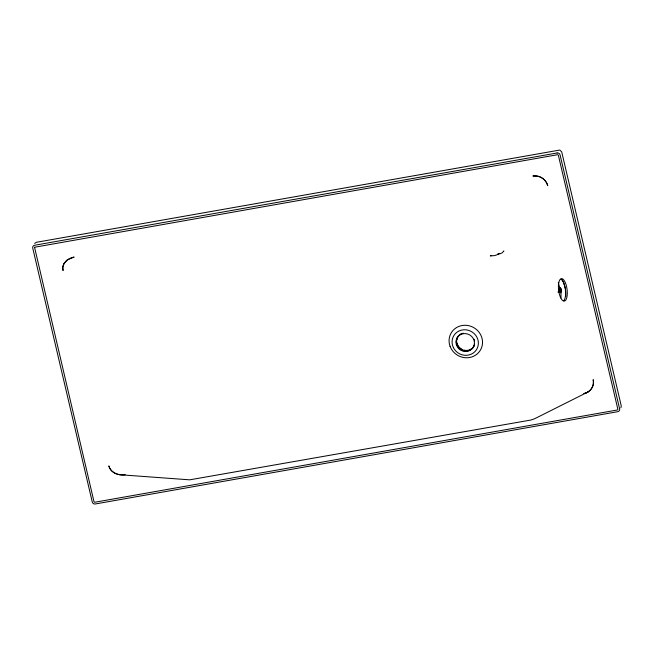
<?xml version="1.0" encoding="UTF-8"?>
<svg xmlns="http://www.w3.org/2000/svg" width="654" height="654" viewBox="0 0 654 654"><rect width="100%" height="100%" fill="white"/><g stroke="black" fill="none" stroke-linecap="round" stroke-linejoin="round"><path stroke-width="0.98" d="M565.824 296.491L565.612 289.779M560.936 298.003L561.026 293.172M63.716 263.995L62.768 267.184L63.062 270.584C61.247 263.652 67.82 258.077 74.115 257.079L67.223 259.891L63.716 263.995L64.117 263.488M561.214 290.891C561.68 287.94 558.9 287.989 559.889 290.867L560.993 291.929L561.214 290.891L559.44 291.283M560.102 287.874L559.595 287.752L559.129 288.651L559.129 290.147L560.723 292.861L561.443 291.725L561.206 289.076L560.225 287.817L559.448 291.578L557.846 292.101M620.924 407.843L621.259 405.864L561.712 151.9L559.808 150.044L36.33 242.307L34.662 243.411M503.49 251.34L503.891 251.013L501.945 253.016L494.751 255.6L490.353 255.869L491.416 255.673M588.216 391.869L534.555 418.781L530.958 420.023L189.701 479.832L120.091 474.747C115.096 474.289 109.995 471.019 108.858 465.893C110.624 472.768 118.603 475.801 125.118 474.6L119.012 474.632M499.46 253.392L497.629 254.054M559.366 291.709L561.157 291.316L559.399 291.57M559.374 290.237L561.124 289.869M560.625 292.452L560.004 292.559L559.448 291.578L561.296 291.251M559.497 290.956L561.296 290.67M559.325 289.82L561.116 289.534L559.284 289.763M559.162 289.297L560.969 289.019M559.472 290.401L561.279 290.123M559.374 291.954L561.173 291.676M562.056 279.626L563.544 282.275L565.432 288.806M558.263 282.839L559.955 288.3M474.207 345.77A9.352 8.845 29.5 0 1 460.915 349.023A9.352 8.845 29.5 0 1 458.691 335.625M459.525 334.807A9.352 8.845 29.5 0 1 460.457 334.112M471.281 348.999A9.352 8.845 29.5 0 1 469.155 349.996M467.994 350.282A9.352 8.845 29.5 0 1 464.397 350.217M462.092 349.424A9.352 8.845 29.5 0 1 456.933 343.039M456.827 339.54A9.352 8.845 29.5 0 1 457.105 338.412M561.075 279.193A11.331 4.251 82.7 0 1 565.432 289.738A11.331 4.251 82.7 0 1 563.707 300.775M474.559 344.257A9.352 8.845 29.5 0 1 461.577 349.955A9.352 8.845 29.5 0 1 458.323 336.074M458.904 335.469A9.352 8.845 29.5 0 1 463.441 333.205M474.125 339.205A9.352 8.845 29.5 0 1 474.6 340.873M593.399 382.059C593.816 387.634 589.279 392.678 583.875 393.569C590.26 392.441 594.633 385.983 593.203 379.647L593.399 382.059M558.753 282.765L558.426 285.504A11.331 4.251 82.7 0 0 564.222 301.118A11.331 4.251 82.7 0 0 566.135 284.882A11.331 4.251 82.7 0 0 558.753 282.765M34.548 247.253L94.004 501.724L94.577 502.28L617.36 409.993L617.899 409.461L558.352 155.227L557.772 154.679L34.548 247.253M557.102 152.979L34.597 245.266A2.518 2.379 29.5 0 0 32.733 248.07L92.271 502.035A2.518 2.379 29.5 0 0 95.255 503.981L617.76 411.693A2.518 2.379 29.5 0 0 619.624 408.889L560.077 154.924A2.518 2.379 29.5 0 0 557.102 152.979M535.258 175.991L532.879 175.991C539.427 175.01 546.106 179.237 547.725 185.695C546.254 180.185 541.038 175.836 535.258 175.991M450.058 346.277A16.947 16.023 29.5 0 0 478.573 352.604A16.947 16.023 29.5 0 0 468.779 325.684A16.947 16.023 29.5 0 0 450.058 346.277M453.426 347.658A13.333 12.606 29.5 0 0 476.177 350.143A13.333 12.606 29.5 0 0 466.073 329.837A13.333 12.606 29.5 0 0 453.426 347.658M456.337 344.552A9.352 8.845 29.5 0 0 471.828 349.113A9.352 8.845 29.5 0 0 467.504 333.965A9.352 8.845 29.5 0 0 456.337 344.552"/></g></svg>
